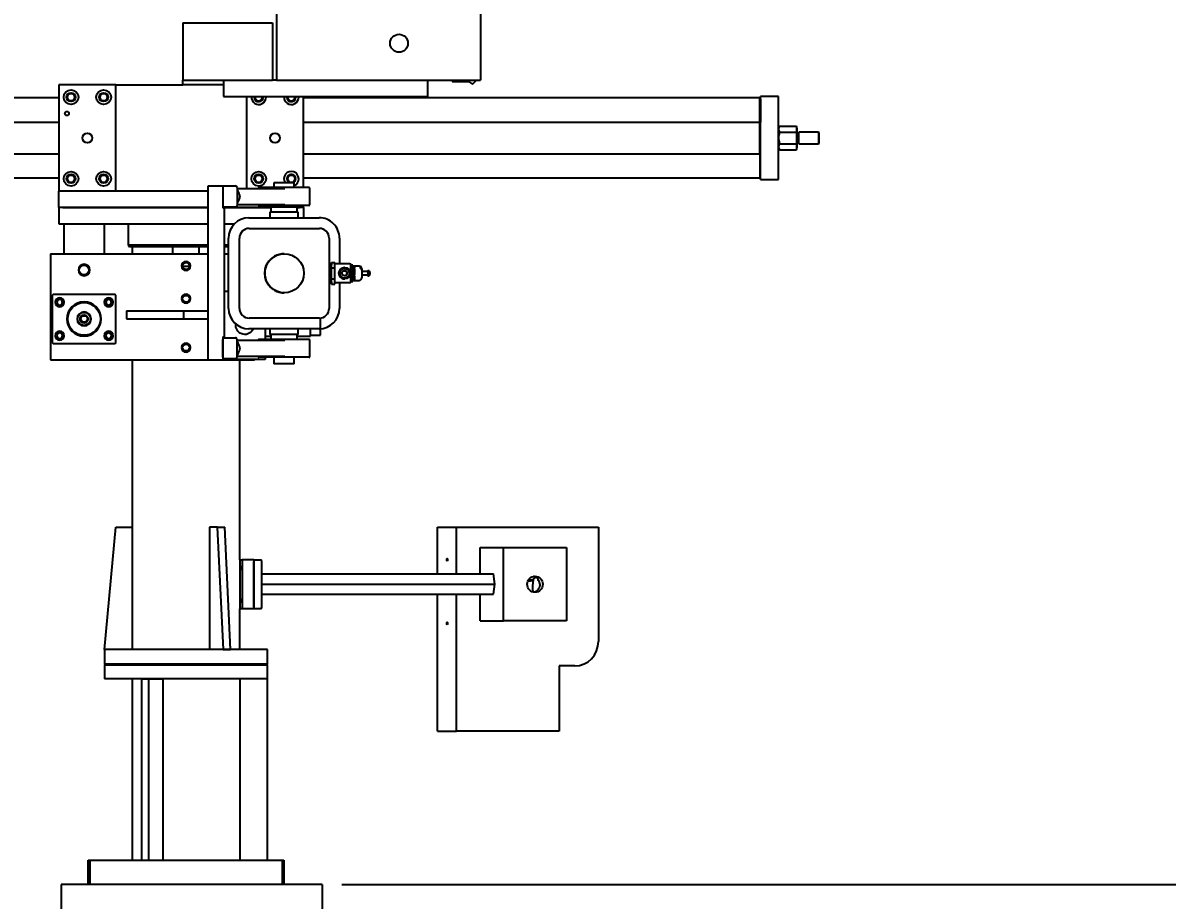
# Model space of a CAD drawing. Header units: millimetres. Extents: x 0 to 1189, y 0 to 841.
# Drawn here: x 416 to 509.5, y 638.4 to 710.1 of the extents above; entities that cross this region are included whole.
import ezdxf

# ---------------------------------------------------------------- set-up
doc = ezdxf.new("R2010")
doc.units = ezdxf.units.MM
doc.layers.add('1', color=7, linetype='CONTINUOUS', true_color=0xffffff)
doc.layers.add('205', color=7, linetype='CONTINUOUS', true_color=0xffffff)
doc.styles.add('iso-1', font='isocp.shx')
doc.dimstyles.get("Standard").update_dxf_attribs({"dimtxt": 0.18, "dimasz": 0.18, "dimexe": 0.18, "dimexo": 0.0625, "dimgap": 0.09, "dimtad": 0, "dimtih": 1, "dimtoh": 1, "dimdec": 4, "dimzin": 0, "dimdsep": 46, "dimtxsty": 'Standard', "dimcen": 0.09, "dimadec": 0, "dimazin": 0, "dimtfac": 1, "dimtdec": 4, "dimtofl": 0, "dimtmove": 0, "dimatfit": 3, "dimfxl": 1, "dimtolj": 1, "dimtzin": 0, "dimarcsym": 0})

# ---------------------------------------------------------------- blocks, each defined once
blk = doc.blocks.new('DimnDraft3D8')
at = {"layer": '1', "color": 27, "linetype": 'Continuous', "transparency": 16777216}
blk.add_line((390.781, 648.201), (390.781, 628.11), dxfattribs=at)
at = {"layer": '1', "color": 152, "linetype": 'Continuous', "transparency": 16777216}
for p, q in [((397.456, 639.451), (387.606, 639.451)), ((417.812, 637.034), (387.606, 637.034))]:
    blk.add_line(p, q, dxfattribs=at)
at = {"layer": '1', "color": 27, "linetype": 'Continuous', "transparency": 16777216}
for points in [[(390.781, 639.451), (390.221, 642.626), (391.34, 642.626), (390.781, 639.451)], [(390.781, 637.034), (391.34, 633.859), (390.221, 633.859), (390.781, 637.034)]]:
    blk.add_solid(points, dxfattribs=at)
at = {"layer": '1', "color": 23, "linetype": 'Continuous', "transparency": 16777216, "insert": (390.21, 628.985), "char_height": 3.5, "attachment_point": 7, "rotation": 90, "line_spacing_factor": 0.963855, "style": 'iso-1'}
blk.add_mtext('\\W01.000;36 ', dxfattribs=at)
blk = doc.blocks.new('DimnDraft3D11')
at = {"layer": '1', "color": 27, "linetype": 'Continuous', "transparency": 16777216}
blk.add_line((659.394, 648.451), (659.394, 621.477), dxfattribs=at)
at = {"layer": '1', "color": 152, "linetype": 'Continuous', "transparency": 16777216}
for p, q in [((442.031, 639.701), (662.569, 639.701)), ((431.364, 637.034), (662.569, 637.034))]:
    blk.add_line(p, q, dxfattribs=at)
at = {"layer": '1', "color": 27, "linetype": 'Continuous', "transparency": 16777216}
for points in [[(659.394, 639.701), (658.834, 642.876), (659.954, 642.876), (659.394, 639.701)], [(659.394, 637.034), (659.954, 633.859), (658.834, 633.859), (659.394, 637.034)]]:
    blk.add_solid(points, dxfattribs=at)
at = {"layer": '1', "color": 23, "linetype": 'Continuous', "transparency": 16777216, "insert": (658.823, 622.352), "char_height": 3.5, "attachment_point": 7, "rotation": 90, "line_spacing_factor": 0.963855, "style": 'iso-1'}
blk.add_mtext('\\W01.000;40 ', dxfattribs=at)
blk = doc.blocks.new('DimnDraft3D12')
at = {"layer": '1', "color": 152, "linetype": 'Continuous', "transparency": 16777216}
for p, q in [((403.261, 799.143), (691.927, 799.143)), ((596.889, 478.901), (691.927, 478.901))]:
    blk.add_line(p, q, dxfattribs=at)
at = {"layer": '1', "color": 27, "linetype": 'Continuous', "transparency": 16777216}
blk.add_line((688.752, 478.901), (688.752, 799.143), dxfattribs=at)
for points in [[(688.752, 799.143), (689.312, 795.968), (688.192, 795.968), (688.752, 799.143)], [(688.752, 478.901), (688.192, 482.076), (689.312, 482.076), (688.752, 478.901)]]:
    blk.add_solid(points, dxfattribs=at)
at = {"layer": '1', "color": 23, "linetype": 'Continuous', "transparency": 16777216, "insert": (688.181, 634.979), "char_height": 3.5, "attachment_point": 7, "rotation": 90, "line_spacing_factor": 0.963855, "style": 'iso-1'}
blk.add_mtext('\\W01.000;4804 ', dxfattribs=at)

msp = doc.modelspace()

# ---------------------------------------------------------------- linework, layer by layer
at = {"layer": '1', "color": 252, "linetype": 'Continuous'}
for p, q in [((440.443, 639.701), (419.11, 639.701)), ((419.11, 639.701), (419.11, 637.034)), ((440.443, 639.701), (440.443, 637.034))]:
    msp.add_line(p, q, dxfattribs=at)
at = {"layer": '205', "color": 252, "linetype": 'Continuous'}
for p, q in [((436.71, 722.084), (436.71, 705.418)), ((453.377, 722.084), (453.377, 705.418)), ((429.043, 710.084), (436.377, 710.084)), ((429.043, 710.084), (429.043, 705.418)), ((436.377, 710.084), (436.377, 705.418)), ((423.577, 705.018), (418.91, 705.018)), ((418.91, 705.018), (418.91, 696.351)), ((423.577, 696.351), (423.577, 705.018)), ((423.577, 705.018), (429.043, 705.018)), ((423.577, 696.351), (423.577, 705.018)), ((429.043, 705.018), (429.043, 705.418)), ((429.043, 705.418), (436.377, 705.418)), ((432.377, 705.018), (429.043, 705.018)), ((432.377, 705.418), (432.377, 704.951)), ((432.377, 704.951), (432.377, 704.084)), ((436.71, 705.418), (436.377, 705.418)), ((436.71, 705.418), (453.377, 705.418)), ((449.043, 705.418), (449.043, 704.951)), ((449.043, 705.018), (449.043, 704.951)), ((449.043, 704.951), (449.043, 704.084)), ((451.043, 705.418), (451.043, 705.284)), ((451.043, 705.284), (452.377, 705.284)), ((452.377, 705.284), (452.71, 705.084)), ((452.71, 705.084), (453.043, 705.418)), ((432.377, 704.084), (449.043, 704.084)), ((434.243, 704.084), (434.243, 696.568)), ((434.243, 704.084), (434.243, 696.568)), ((438.91, 696.634), (438.91, 704.084)), ((477.71, 704.084), (476.243, 704.084)), ((476.243, 697.284), (476.243, 704.084)), ((477.71, 697.284), (477.71, 704.084)), ((418.911, 703.951), (407.244, 703.951)), ((476.177, 703.951), (438.91, 703.951)), ((476.243, 703.884), (476.177, 703.951)), ((476.177, 701.977), (476.177, 703.951)), ((476.243, 703.884), (476.243, 701.963)), ((403.911, 701.977), (418.911, 701.977)), ((438.91, 701.977), (476.177, 701.977)), ((476.177, 699.391), (476.177, 701.977)), ((477.817, 701.646), (477.71, 701.504)), ((477.71, 700.868), (477.71, 701.584)), ((477.817, 701.646), (479.185, 701.646)), ((479.243, 701.444), (479.185, 701.646)), ((479.243, 700.684), (479.243, 701.444)), ((477.71, 699.784), (477.71, 700.868)), ((477.817, 701.165), (479.185, 701.165)), ((479.377, 701.084), (479.243, 701.084)), ((479.243, 699.924), (479.243, 700.684)), ((479.243, 700.284), (479.377, 700.284)), ((480.977, 701.151), (479.377, 701.151)), ((479.377, 700.218), (479.377, 701.151)), ((481.043, 701.084), (480.977, 701.151)), ((480.977, 701.151), (480.977, 701.132)), ((480.977, 701.132), (480.977, 700.218)), ((480.977, 700.218), (481.043, 700.284)), ((481.043, 701.068), (481.043, 701.084)), ((481.043, 700.284), (481.043, 701.068)), ((403.911, 699.391), (418.911, 699.391)), ((438.91, 699.391), (476.177, 699.391)), ((476.177, 699.391), (476.177, 697.418)), ((476.243, 697.484), (476.243, 699.405)), ((477.71, 699.865), (477.817, 699.722)), ((477.817, 700.203), (479.185, 700.203)), ((477.817, 699.722), (479.185, 699.722)), ((479.185, 699.722), (479.243, 699.924)), ((479.377, 700.218), (480.977, 700.218)), ((476.177, 697.418), (476.243, 697.484)), ((407.244, 697.418), (418.911, 697.418)), ((431.11, 696.768), (432.31, 696.768)), ((431.11, 682.568), (431.11, 696.768)), ((432.31, 696.768), (433.343, 696.768)), ((432.31, 696.768), (432.31, 694.968)), ((432.31, 696.634), (432.31, 695.168)), ((433.477, 696.634), (433.477, 695.168)), ((433.477, 696.568), (433.863, 696.568)), ((433.863, 696.568), (437.383, 696.568)), ((437.31, 696.634), (435.277, 696.634)), ((436.477, 697.034), (436.477, 696.634)), ((438.143, 697.034), (436.477, 697.034)), ((439.343, 696.634), (437.31, 696.634)), ((438.143, 696.634), (438.143, 697.034)), ((438.91, 697.418), (476.177, 697.418)), ((439.41, 695.234), (439.41, 696.568)), ((476.243, 697.284), (477.71, 697.284)), ((418.91, 695.018), (418.91, 696.351)), ((431.11, 696.351), (418.91, 696.351)), ((431.11, 695.018), (418.91, 695.018)), ((418.91, 695.018), (418.91, 693.684)), ((419.243, 695.018), (431.11, 695.018)), ((433.343, 695.034), (432.31, 695.034)), ((436.243, 695.018), (432.31, 695.018)), ((432.31, 695.018), (436.243, 695.018)), ((432.31, 694.968), (432.443, 694.968)), ((432.443, 684.434), (432.443, 694.968)), ((433.863, 695.234), (433.477, 695.234)), ((437.383, 695.234), (433.863, 695.234)), ((439.343, 695.168), (435.277, 695.168)), ((436.243, 695.034), (436.243, 694.634)), ((438.377, 695.034), (436.243, 695.034)), ((436.477, 695.168), (436.477, 695.034)), ((438.143, 695.034), (438.143, 695.168)), ((438.376, 695.018), (438.577, 695.018)), ((438.377, 694.634), (438.377, 695.034)), ((438.91, 695.018), (438.377, 695.018)), ((438.91, 695.018), (438.91, 695.168)), ((438.91, 695.018), (438.91, 694.168)), ((434.44, 694.168), (434.447, 694.168)), ((434.447, 694.168), (440.18, 694.168)), ((436.143, 694.634), (436.143, 694.168)), ((438.477, 694.634), (436.143, 694.634)), ((438.477, 694.168), (438.477, 694.634)), ((418.91, 693.684), (419.243, 693.684)), ((419.243, 693.684), (431.11, 693.684)), ((419.31, 693.684), (419.31, 691.234)), ((422.643, 691.234), (422.643, 693.684)), ((424.577, 693.684), (424.577, 691.957)), ((432.443, 693.684), (433.266, 693.684)), ((434.464, 693.301), (434.469, 693.301)), ((434.469, 693.301), (440.202, 693.301)), ((424.577, 691.957), (424.677, 691.784)), ((424.577, 691.957), (431.109, 691.957)), ((432.443, 691.957), (432.773, 691.957)), ((432.774, 686.768), (432.774, 692.501)), ((432.78, 686.768), (432.78, 692.501)), ((433.664, 686.768), (433.664, 692.501)), ((433.669, 686.768), (433.669, 692.501)), ((441.002, 692.501), (441.002, 686.768)), ((441.846, 692.501), (441.846, 690.401)), ((418.243, 691.234), (418.243, 682.568)), ((418.243, 691.234), (431.11, 691.234)), ((431.11, 691.784), (424.677, 691.784)), ((424.91, 691.784), (424.91, 691.234)), ((428.235, 691.234), (428.235, 691.784)), ((430.385, 691.234), (430.385, 691.784)), ((432.774, 691.784), (432.443, 691.784)), ((432.443, 691.234), (432.774, 691.234)), ((437.336, 691.234), (437.335, 691.234)), ((429.027, 690.218), (429.593, 690.218)), ((441.2, 690.334), (441.002, 690.334)), ((441.2, 690.519), (441.199, 690.334)), ((441.2, 690.519), (441.466, 690.519)), ((441.201, 690.076), (441.2, 690.519)), ((441.201, 690.076), (441.468, 690.076)), ((441.201, 689.191), (441.201, 690.076)), ((441.467, 690.298), (441.466, 690.519)), ((442.671, 690.401), (441.467, 690.401)), ((441.468, 690.076), (441.467, 690.298)), ((441.468, 689.634), (441.468, 690.076)), ((442.27, 690.101), (442.268, 690.101)), ((442.27, 690.034), (442.27, 690.034)), ((442.933, 690.301), (442.879, 690.301)), ((443.066, 690.134), (442.934, 690.134)), ((443.066, 690.216), (443.02, 690.216)), ((443.02, 690.211), (443.021, 690.134)), ((443.02, 690.134), (443.02, 690.179)), ((443.466, 690.216), (443.066, 690.216)), ((443.066, 690.211), (443.067, 690.083)), ((443.066, 690.134), (443.066, 690.179)), ((443.067, 689.987), (443.068, 689.538)), ((443.466, 690.211), (443.466, 690.216)), ((443.666, 690.008), (443.667, 689.901)), ((441.2, 688.749), (441.201, 689.191)), ((441.201, 689.191), (441.468, 689.191)), ((441.467, 688.97), (441.468, 689.191)), ((441.468, 689.191), (441.468, 689.634)), ((442.268, 689.168), (442.27, 689.168)), ((442.27, 689.234), (442.27, 689.234)), ((442.934, 689.134), (443.066, 689.134)), ((443.02, 689.058), (443.02, 689.134)), ((443.02, 689.053), (443.067, 689.053)), ((443.021, 689.134), (443.021, 689.09)), ((443.067, 689.058), (443.066, 689.134)), ((443.068, 689.41), (443.067, 689.09)), ((443.067, 689.053), (443.467, 689.053)), ((443.667, 689.901), (443.667, 689.527)), ((444.201, 689.768), (443.667, 689.768)), ((443.667, 689.527), (443.667, 689.261)), ((443.667, 689.501), (444.201, 689.501)), ((444.155, 689.461), (444.155, 689.461)), ((444.201, 689.461), (444.201, 689.461)), ((444.321, 689.778), (444.256, 689.833)), ((444.256, 689.436), (444.321, 689.491)), ((444.364, 689.701), (444.333, 689.701)), ((444.333, 689.568), (444.364, 689.568)), ((432.774, 688.134), (432.443, 688.134)), ((441.002, 688.934), (441.2, 688.934)), ((441.199, 688.934), (441.2, 688.749)), ((441.2, 688.749), (441.466, 688.749)), ((441.466, 688.749), (441.467, 688.97)), ((441.467, 688.868), (442.671, 688.868)), ((441.846, 688.868), (441.846, 686.768)), ((442.879, 688.968), (442.933, 688.968)), ((418.443, 687.901), (418.377, 687.834)), ((418.377, 687.834), (418.377, 683.968)), ((423.51, 687.901), (418.443, 687.901)), ((423.577, 687.834), (423.51, 687.901)), ((423.577, 683.968), (423.577, 687.834)), ((429.177, 687.818), (429.31, 687.818)), ((429.31, 687.818), (429.443, 687.818)), ((437.335, 688.034), (437.336, 688.034)), ((424.443, 686.568), (424.443, 685.901)), ((424.443, 686.568), (429.11, 686.568)), ((429.11, 686.568), (429.11, 685.901)), ((429.11, 686.568), (431.11, 686.568)), ((424.443, 685.901), (429.11, 685.901)), ((429.11, 685.901), (431.11, 685.901)), ((434.464, 685.968), (434.469, 685.968)), ((440.202, 685.968), (434.469, 685.968)), ((440.281, 684.568), (440.281, 685.978)), ((432.31, 684.434), (432.443, 684.434)), ((432.31, 684.434), (432.31, 682.568)), ((432.31, 684.368), (433.343, 684.368)), ((432.443, 684.368), (432.443, 684.434)), ((434.44, 685.101), (434.447, 685.101)), ((440.18, 685.101), (434.447, 685.101)), ((435.777, 685.101), (435.777, 684.234)), ((435.777, 684.501), (436.243, 684.501)), ((436.143, 685.101), (436.143, 684.634)), ((438.477, 684.634), (436.143, 684.634)), ((436.243, 684.634), (436.243, 684.234)), ((438.377, 684.234), (438.377, 684.634)), ((438.377, 684.501), (439.481, 684.501)), ((438.477, 684.634), (438.477, 685.101)), ((439.481, 684.501), (439.481, 685.101)), ((439.481, 684.568), (440.281, 684.568)), ((418.377, 683.968), (418.443, 683.901)), ((418.443, 683.901), (423.51, 683.901)), ((423.51, 683.901), (423.577, 683.968)), ((432.31, 682.768), (432.31, 684.234)), ((433.477, 682.768), (433.477, 684.234)), ((433.477, 684.168), (433.863, 684.168)), ((433.863, 684.168), (437.383, 684.168)), ((437.31, 684.234), (435.277, 684.234)), ((439.343, 684.234), (437.31, 684.234)), ((439.41, 682.834), (439.41, 684.168)), ((418.243, 682.568), (431.11, 682.568)), ((424.91, 682.567), (424.91, 668.901)), ((431.11, 682.568), (432.31, 682.568)), ((433.343, 682.634), (432.31, 682.634)), ((432.31, 682.568), (432.443, 682.568)), ((432.443, 682.568), (432.443, 682.634)), ((435.777, 682.601), (432.443, 682.601)), ((432.443, 682.568), (434.91, 682.568)), ((433.863, 682.834), (433.477, 682.834)), ((433.71, 666.234), (433.71, 682.568)), ((437.383, 682.834), (433.863, 682.834)), ((434.91, 682.601), (434.91, 682.568)), ((439.343, 682.768), (435.277, 682.768)), ((435.777, 682.768), (435.777, 682.601)), ((436.477, 682.768), (436.477, 682.234)), ((438.143, 682.234), (438.143, 682.768)), ((438.143, 682.234), (436.477, 682.234)), ((422.643, 658.901), (423.577, 668.901)), ((423.577, 668.901), (424.91, 668.901)), ((424.91, 668.901), (424.91, 658.901)), ((431.221, 668.901), (431.221, 658.901)), ((431.888, 668.901), (431.221, 668.901)), ((431.888, 668.901), (432.465, 668.901)), ((432.355, 658.901), (431.888, 668.901)), ((432.932, 658.901), (432.465, 668.901)), ((449.862, 665.083), (449.862, 668.901)), ((449.862, 668.901), (451.414, 668.901)), ((451.414, 668.901), (463.006, 668.901)), ((451.414, 665.083), (451.414, 668.901)), ((463.006, 668.901), (463.006, 659.568)), ((453.346, 665.083), (453.346, 667.234)), ((453.346, 667.234), (455.244, 667.234)), ((455.244, 667.234), (460.396, 667.234)), ((455.244, 661.234), (455.244, 667.234)), ((460.396, 667.234), (460.396, 661.234)), ((433.706, 666.234), (433.885, 666.234)), ((433.706, 666.234), (433.706, 665.793)), ((433.706, 665.793), (433.706, 665.342)), ((433.885, 666.234), (433.885, 662.234)), ((434.85, 666.234), (433.885, 666.234)), ((434.85, 666.234), (435.46, 666.234)), ((434.85, 666.234), (434.85, 662.234)), ((434.85, 662.368), (434.85, 666.101)), ((435.494, 662.368), (435.494, 666.101)), ((433.706, 665.342), (433.706, 663.126)), ((435.495, 665.083), (454.42, 665.083)), ((454.544, 664.25), (454.42, 665.083)), ((435.494, 664.25), (454.544, 664.25)), ((454.42, 663.417), (454.544, 664.25)), ((457.671, 664.568), (457.271, 664.568)), ((457.671, 664.568), (457.671, 664.657)), ((458.132, 664.516), (458.092, 664.516)), ((433.706, 663.126), (433.706, 662.675)), ((435.495, 663.417), (454.42, 663.417)), ((449.862, 652.234), (449.862, 663.416)), ((451.414, 652.234), (451.414, 663.416)), ((453.346, 661.234), (453.346, 663.417)), ((433.706, 662.675), (433.706, 662.234)), ((433.885, 662.234), (433.706, 662.234)), ((433.71, 658.968), (433.71, 662.234)), ((434.85, 662.234), (433.885, 662.234)), ((435.46, 662.234), (434.85, 662.234)), ((453.346, 661.234), (455.244, 661.234)), ((460.396, 661.234), (455.244, 661.234)), ((422.643, 658.901), (422.643, 657.701)), ((422.652, 658.901), (422.643, 658.901)), ((435.977, 658.901), (422.643, 658.901)), ((432.35, 658.901), (432.355, 658.901)), ((432.355, 658.901), (432.932, 658.901)), ((435.977, 657.701), (435.977, 658.901)), ((422.71, 657.701), (422.643, 657.634)), ((435.977, 657.701), (422.643, 657.701)), ((422.643, 657.634), (422.643, 656.501)), ((435.977, 657.634), (422.643, 657.634)), ((435.977, 657.634), (435.91, 657.701)), ((435.977, 656.501), (435.977, 657.634)), ((459.786, 657.568), (459.786, 652.234)), ((461.074, 657.568), (459.786, 657.568)), ((435.977, 656.501), (422.643, 656.501)), ((424.91, 656.501), (424.91, 641.701)), ((425.688, 641.701), (425.688, 656.501)), ((425.688, 656.501), (426.265, 656.501)), ((426.265, 656.501), (427.399, 656.501)), ((426.265, 641.701), (426.265, 656.501)), ((427.399, 656.501), (427.399, 641.701)), ((433.71, 656.501), (433.71, 641.701)), ((435.977, 656.501), (435.968, 656.501)), ((435.977, 641.701), (435.977, 656.501)), ((449.862, 652.234), (451.414, 652.234)), ((459.786, 652.234), (451.414, 652.234)), ((421.31, 639.701), (421.31, 641.701)), ((421.31, 641.701), (421.443, 641.701)), ((421.443, 641.701), (421.443, 639.701)), ((421.443, 641.701), (437.177, 641.701)), ((437.177, 639.701), (437.177, 641.701)), ((437.177, 641.701), (437.31, 641.701)), ((437.31, 641.701), (437.31, 639.701))]:
    msp.add_line(p, q, dxfattribs=at)
for centre, radius in [((446.71, 708.418), 0.733), ((419.91, 704.018), 0.6), ((419.91, 704.018), 0.367), ((419.91, 704.018), 0.293), ((422.577, 704.018), 0.6), ((422.577, 704.018), 0.367), ((422.577, 704.018), 0.293), ((419.577, 702.684), 0.167), ((421.243, 700.684), 0.4), ((436.577, 700.684), 0.4), ((419.91, 697.351), 0.6), ((419.91, 697.351), 0.367), ((419.91, 697.351), 0.293), ((422.577, 697.351), 0.6), ((422.577, 697.351), 0.367), ((422.577, 697.351), 0.293), ((435.243, 697.351), 0.6), ((435.243, 697.351), 0.367), ((435.243, 697.351), 0.293), ((437.91, 697.351), 0.293), ((420.977, 689.901), 0.4), ((429.31, 690.234), 0.283), ((418.977, 687.268), 0.3), ((420.977, 685.901), 1.333), ((422.977, 687.268), 0.3), ((429.31, 687.568), 0.283), ((420.977, 685.901), 0.533), ((420.977, 685.901), 0.333), ((420.977, 685.901), 0.267), ((418.977, 684.534), 0.3), ((422.977, 684.534), 0.3), ((429.31, 683.568), 0.283)]:
    msp.add_circle(centre, radius, dxfattribs=at)
at = {"layer": '205', "color": 252, "linetype": 'Continuous', "extrusion": (0, 0, -1)}
for centre, radius in [((-420.977, 689.901), 0.467), ((-429.31, 690.234), 0.367), ((-418.977, 687.268), 0.367), ((-418.977, 687.268), 0.227), ((-420.977, 685.901), 1.4), ((-422.977, 687.268), 0.367), ((-422.977, 687.268), 0.227), ((-429.31, 687.568), 0.367), ((-420.977, 685.901), 0.573), ((-418.977, 684.534), 0.367), ((-418.977, 684.534), 0.227), ((-422.977, 684.534), 0.367), ((-422.977, 684.534), 0.227), ((-429.31, 683.568), 0.367)]:
    msp.add_circle(centre, radius, dxfattribs=at)
at = {"layer": '205', "color": 252, "linetype": 'Continuous'}
for centre, radius, start, end in [((435.243, 704.018), 0.6, 173.62122, 0), ((435.243, 704.018), 0.367, 169.52633, 0), ((435.243, 704.018), 0.293, 166.86563, 0), ((435.243, 704.018), 0.293, 0, 13.13434), ((435.243, 704.018), 0.367, 0, 10.47372), ((435.243, 704.018), 0.6, 0, 6.37874), ((437.91, 704.018), 0.6, 173.62122, 0), ((437.91, 704.018), 0.367, 169.52633, 0), ((437.91, 704.018), 0.293, 166.86563, 0), ((437.91, 704.018), 0.293, 0, 13.13434), ((437.91, 704.018), 0.367, 0, 10.47372), ((437.91, 704.018), 0.6, 0, 6.37874), ((437.91, 697.351), 0.6, 0, 211.86003), ((437.91, 697.351), 0.367, 0, 239.7319), ((433.343, 696.634), 0.133, 360, 90), ((433.343, 696.634), 0.133, 30, 90), ((435.277, 696.568), 0.0667, 90, 180), ((437.91, 697.351), 0.367, 300.26806, 0), ((437.91, 697.351), 0.6, 292.88248, 0), ((439.343, 696.568), 0.0667, 0, 90), ((433.343, 695.168), 0.133, 270, 360), ((433.343, 695.168), 0.133, 270, 330), ((435.277, 695.234), 0.0667, 180, 270), ((439.343, 695.234), 0.0667, 270, 0), ((433.343, 684.234), 0.133, 30, 90), ((433.343, 684.234), 0.133, 360, 90), ((435.277, 684.168), 0.0667, 90, 180), ((439.343, 684.168), 0.0667, 0, 90), ((433.343, 682.768), 0.133, 270, 360), ((433.343, 682.768), 0.133, 270, 330), ((435.277, 682.834), 0.0667, 180, 270), ((439.343, 682.834), 0.0667, 270, 0)]:
    msp.add_arc(centre, radius, start, end, dxfattribs=at)
at = {"layer": '205', "color": 252, "linetype": 'Continuous', "extrusion": (0, 0, -1)}
for centre, radius, start, end in [((-434.11, 685.368), 0.733, 0, 8.62312), ((-434.11, 685.368), 0.733, 200.53691, 0), ((-433.777, 658.968), 0.0667, 270, 0)]:
    msp.add_arc(centre, radius, start, end, dxfattribs=at)
at = {"layer": '205', "color": 252, "linetype": 'Continuous'}
for centre, major_axis, ratio, start_param, end_param in [((434.44, 692.501), (0, -1.667), 0.999998, 3.141593, 4.712389), ((434.447, 692.501), (0, -1.667), 0.999998, 3.141593, 4.712389), ((440.18, 692.501), (0, -1.667), 0.999998, 1.570796, 3.141593), ((434.464, 692.501), (0, -0.8), 0.999998, 3.141593, 4.712389), ((434.469, 692.501), (0, -0.8), 0.999998, 3.141593, 4.712389), ((440.202, 692.501), (0, -0.8), 0.999998, 1.570796, 3.141593), ((437.335, 689.634), (0, 1.6), 0.999998, 0, 3.141593), ((441.2, 689.634), (0, 0.7), 0.002102, 3.141461, 6.283185), ((442.268, 689.634), (0, 0.467), 0.999998, 0, 3.141593), ((442.27, 689.634), (0, 0.4), 0.999998, 6.266273, 8.50024), ((442.775, 689.634), (0, -0.717), 0.002102, 0, 6.282974), ((442.879, 689.634), (0, 0.667), 0.002102, 3.140313, 6.283185), ((442.933, 689.634), (0, 0.667), 0.002102, 3.141665, 6.283185), ((443.02, 690.083), (0, -0.133), 0.002102, 2.860672, 3.90787), ((443.066, 690.083), (0, -0.133), 0.002102, 2.860672, 3.90787), ((443.066, 689.634), (0, 0.5), 0.002102, 3.141192, 6.283185), ((443.067, 689.954), (0, -0.133), 0.002102, 1.813474, 2.860672), ((443.466, 690.008), (0.001, 0.203), 0.986039, 4.719194, 6.289991), ((443.467, 689.901), (0.2, 0.001), 0.907443, 6.277683, 7.848479), ((442.27, 689.634), (0, 0.4), 0.999998, 2.217055, 3.158059), ((442.265, 689.634), (0, 0.21), 0.999998, 4.712388, 6.283185), ((442.265, 689.634), (0, 0.21), 0.999998, 3.141591, 4.712388), ((443.02, 689.186), (0, -0.133), 0.002102, 6.002265, 7.049462), ((443.067, 689.186), (0, -0.133), 0.002102, 6.002265, 7.049462), ((443.067, 689.506), (0, -0.133), 0.002102, 0.766277, 1.813474), ((443.467, 689.261), (0.001, 0.203), 0.986039, 3.148398, 4.719194), ((444.155, 689.634), (0, -0.173), 0.002102, 2.449168, 3.141666), ((444.155, 689.634), (0, -0.173), 0.002102, 0, 0.692325), ((444.201, 689.634), (0, -0.173), 0.002102, 1.570797, 3.141666), ((444.201, 689.634), (0, -0.133), 0.002102, 1.570798, 3.140961), ((444.201, 689.634), (0, -0.173), 0.002102, 0, 1.570796), ((444.201, 689.634), (0, -0.133), 0.002102, 0, 1.570793), ((444.364, 689.634), (0, -0.0667), 0.002102, 1.570798, 3.144043), ((444.364, 689.634), (0, -0.0667), 0.002102, 0, 1.570801), ((434.44, 686.768), (0, -1.667), 0.999998, 4.712389, 6.283185), ((434.447, 686.768), (0, -1.667), 0.999998, 4.712389, 6.283185), ((434.464, 686.768), (0, -0.8), 0.999998, 4.712389, 6.283185), ((434.469, 686.768), (0, -0.8), 0.999998, 4.712389, 6.283185), ((440.18, 686.768), (0, -1.667), 0.999998, 0, 1.570796), ((440.202, 686.768), (0, -0.8), 0.999998, 0, 1.570796), ((433.712, 665.568), (0, 0.227), 0.258819, 3.045065, 6.379713), ((435.46, 666.101), (0, 0.133), 0.258819, 4.712389, 6.283185), ((457.946, 663.901), (0, 1.256), 0.258819, 1.011495, 1.812079), ((457.586, 664.234), (0, 0.595), 0.965926, 5.206414, 5.249806), ((457.586, 664.234), (0, 0.632), 0.965926, 5.17533, 5.233015), ((433.712, 662.901), (0, 0.227), 0.258819, 3.045065, 6.379713), ((435.46, 662.368), (0, 0.133), 0.258819, 3.141593, 4.712389), ((461.074, 659.568), (0, 2), 0.965926, 3.141593, 4.712389)]:
    msp.add_ellipse(centre, major_axis=major_axis, ratio=ratio, start_param=start_param, end_param=end_param, dxfattribs=at)
for centre, major_axis, ratio in [((437.336, 689.634), (0, 1.6), 0.999998), ((442.27, 689.634), (0, -0.467), 0.999998), ((442.27, 689.634), (0, 0.433), 0.999998), ((442.27, 689.634), (0, 0.4), 0.999998), ((442.27, 689.634), (0, 0.21), 0.999998), ((450.638, 666.234), (0, -0.113), 0.258819), ((457.82, 664.234), (0, 0.659), 0.965926), ((450.638, 661.034), (0, -0.113), 0.258819)]:
    msp.add_ellipse(centre, major_axis=major_axis, ratio=ratio, dxfattribs=at)
for points, degree in [([(476.177, 701.977), (476.199, 701.972), (476.221, 701.968), (476.243, 701.963)], 3), ([(476.177, 699.391), (476.199, 699.396), (476.221, 699.401), (476.243, 699.405)], 3), ([(444.329, 689.768), (444.327, 689.774), (444.321, 689.777)], 2), ([(442.821, 688.952), (442.848, 688.969), (442.879, 688.965)], 2), ([(457.671, 664.657), (457.741, 664.715), (457.809, 664.771), (457.876, 664.824)], 3), ([(458.08, 664.539), (458.092, 664.542), (458.104, 664.545), (458.116, 664.549)], 3), ([(458.08, 664.534), (458.08, 664.536), (458.08, 664.537), (458.08, 664.539)], 3), ([(458.092, 664.516), (458.088, 664.522), (458.084, 664.528), (458.08, 664.534)], 3), ([(458.116, 664.549), (458.116, 664.555), (458.116, 664.561), (458.116, 664.568)], 3)]:
    msp.add_open_spline(points, degree=degree, dxfattribs=at)
for points, knots in [([(477.817, 701.646), (477.788, 701.608), (477.764, 701.568), (477.738, 701.508), (477.732, 701.488), (477.725, 701.457), (477.723, 701.447), (477.721, 701.426), (477.72, 701.416), (477.72, 701.364), (477.73, 701.324), (477.755, 701.264), (477.765, 701.244), (477.789, 701.204), (477.802, 701.185), (477.817, 701.165)], [0, 0, 0, 0, 0.25, 0.25, 0.375, 0.375, 0.4375, 0.4375, 0.5, 0.5, 0.75, 0.75, 0.875, 0.875, 1, 1, 1, 1]), ([(479.185, 701.165), (479.196, 701.205), (479.206, 701.246), (479.219, 701.326), (479.225, 701.406), (479.219, 701.486), (479.206, 701.566), (479.196, 701.606), (479.185, 701.646)], [0, 0, 0, 0, 0.25, 0.25, 0.5, 0.75, 0.75, 1, 1, 1, 1]), ([(477.817, 701.165), (477.802, 701.127), (477.789, 701.088), (477.765, 701.009), (477.755, 700.969), (477.73, 700.848), (477.72, 700.767), (477.72, 700.665), (477.721, 700.644), (477.723, 700.603), (477.725, 700.582), (477.731, 700.52), (477.738, 700.48), (477.764, 700.359), (477.788, 700.281), (477.817, 700.203)], [0, 0, 0, 0, 0.125, 0.125, 0.25, 0.25, 0.5, 0.5, 0.5625, 0.5625, 0.625, 0.625, 0.75, 0.75, 1, 1, 1, 1]), ([(479.185, 700.203), (479.196, 700.283), (479.206, 700.363), (479.219, 700.523), (479.222, 700.603), (479.222, 700.763), (479.219, 700.844), (479.206, 701.005), (479.196, 701.085), (479.185, 701.165)], [0, 0, 0, 0, 0.25, 0.25, 0.5, 0.5, 0.75, 0.75, 1, 1, 1, 1]), ([(477.817, 700.203), (477.788, 700.164), (477.764, 700.125), (477.738, 700.065), (477.732, 700.045), (477.725, 700.014), (477.723, 700.004), (477.721, 699.983), (477.72, 699.973), (477.72, 699.921), (477.73, 699.88), (477.755, 699.82), (477.765, 699.8), (477.789, 699.761), (477.802, 699.741), (477.817, 699.722)], [0, 0, 0, 0, 0.25, 0.25, 0.375, 0.375, 0.4375, 0.4375, 0.5, 0.5, 0.75, 0.75, 0.875, 0.875, 1, 1, 1, 1]), ([(479.185, 699.722), (479.196, 699.762), (479.206, 699.802), (479.219, 699.882), (479.225, 699.963), (479.219, 700.043), (479.206, 700.123), (479.196, 700.163), (479.185, 700.203)], [0, 0, 0, 0, 0.25, 0.25, 0.5, 0.75, 0.75, 1, 1, 1, 1]), ([(433.477, 696.529), (433.477, 696.512), (433.48, 696.493), (433.49, 696.452), (433.498, 696.43), (433.516, 696.384), (433.526, 696.36), (433.549, 696.31), (433.561, 696.285), (433.587, 696.232), (433.6, 696.205), (433.626, 696.148), (433.639, 696.119), (433.656, 696.075), (433.662, 696.06), (433.672, 696.029), (433.677, 696.013), (433.688, 695.965), (433.692, 695.932), (433.692, 695.866), (433.687, 695.833), (433.672, 695.77), (433.661, 695.739), (433.638, 695.68), (433.625, 695.651), (433.6, 695.596), (433.586, 695.569), (433.561, 695.516), (433.548, 695.49), (433.526, 695.441), (433.515, 695.417), (433.498, 695.371), (433.49, 695.349), (433.48, 695.309), (433.477, 695.29), (433.477, 695.273)], [0, 0, 0, 0, 0.0625, 0.0625, 0.125, 0.125, 0.1875, 0.1875, 0.25, 0.25, 0.3125, 0.3125, 0.375, 0.375, 0.40625, 0.40625, 0.4375, 0.4375, 0.5, 0.5, 0.5625, 0.5625, 0.625, 0.625, 0.6875, 0.6875, 0.75, 0.75, 0.8125, 0.8125, 0.875, 0.875, 0.9375, 0.9375, 1, 1, 1, 1]), ([(442.777, 690.345), (442.772, 690.353), (442.757, 690.372), (442.72, 690.394), (442.689, 690.401), (442.671, 690.401)], [0, 0, 0, 0, 0.228697, 0.578015, 1, 1, 1, 1]), ([(442.879, 690.301), (442.862, 690.301), (442.834, 690.306), (442.799, 690.325), (442.784, 690.34), (442.779, 690.347)], [0, 0, 0, 0, 0.427564, 0.774727, 1, 1, 1, 1]), ([(444.21, 689.832), (444.209, 689.833), (444.206, 689.837), (444.197, 689.84), (444.185, 689.841), (444.174, 689.838), (444.166, 689.833), (444.161, 689.827), (444.158, 689.821), (444.156, 689.816), (444.156, 689.812), (444.155, 689.81), (444.155, 689.81), (444.155, 689.809), (444.155, 689.807), (444.155, 689.804), (444.155, 689.792), (444.155, 689.775), (444.155, 689.77)], [0, 0, 0, 0, 0.024108, 0.085977, 0.150606, 0.212401, 0.261869, 0.303535, 0.338483, 0.366567, 0.386375, 0.396707, 0.404975, 0.416575, 0.439845, 0.517795, 0.868651, 1, 1, 1, 1]), ([(444.155, 689.501), (444.155, 689.487), (444.155, 689.471), (444.155, 689.462), (444.155, 689.461), (444.155, 689.459), (444.155, 689.458), (444.156, 689.455), (444.157, 689.449), (444.162, 689.441), (444.169, 689.433), (444.18, 689.428), (444.192, 689.427), (444.203, 689.43), (444.209, 689.434), (444.211, 689.437), (444.212, 689.437)], [0, 0, 0, 0, 0.335023, 0.507979, 0.58146, 0.599287, 0.609048, 0.620497, 0.651553, 0.706383, 0.76116, 0.821107, 0.884054, 0.94492, 0.993498, 1, 1, 1, 1]), ([(444.257, 689.832), (444.256, 689.833), (444.252, 689.837), (444.243, 689.84), (444.231, 689.841), (444.22, 689.838), (444.212, 689.833), (444.207, 689.827), (444.204, 689.821), (444.202, 689.816), (444.202, 689.812), (444.202, 689.81), (444.202, 689.81), (444.201, 689.809), (444.201, 689.807), (444.201, 689.804), (444.201, 689.792), (444.201, 689.775), (444.201, 689.77)], [0, 0, 0, 0, 0.024108, 0.085977, 0.150606, 0.212401, 0.261869, 0.303535, 0.338483, 0.366567, 0.386375, 0.396707, 0.404975, 0.416575, 0.439845, 0.517795, 0.868651, 1, 1, 1, 1]), ([(444.201, 689.501), (444.201, 689.487), (444.201, 689.471), (444.201, 689.462), (444.201, 689.461), (444.202, 689.459), (444.202, 689.458), (444.202, 689.455), (444.203, 689.449), (444.208, 689.441), (444.216, 689.433), (444.226, 689.428), (444.238, 689.427), (444.249, 689.43), (444.255, 689.434), (444.258, 689.437), (444.258, 689.437)], [0, 0, 0, 0, 0.335023, 0.507979, 0.58146, 0.599287, 0.609048, 0.620497, 0.651553, 0.706383, 0.76116, 0.821107, 0.884054, 0.94492, 0.993498, 1, 1, 1, 1]), ([(444.322, 689.492), (444.323, 689.492), (444.325, 689.495), (444.329, 689.499), (444.331, 689.505), (444.332, 689.509), (444.333, 689.512), (444.333, 689.514), (444.333, 689.515), (444.333, 689.515), (444.333, 689.517), (444.333, 689.52), (444.333, 689.535), (444.333, 689.564), (444.333, 689.587), (444.333, 689.597)], [0, 0, 0, 0, 0.018065, 0.061442, 0.097472, 0.125795, 0.14467, 0.153761, 0.161431, 0.172759, 0.196813, 0.291133, 0.559777, 0.829298, 1, 1, 1, 1]), ([(444.333, 689.753), (444.333, 689.753), (444.333, 689.753), (444.333, 689.754), (444.333, 689.756), (444.332, 689.76), (444.331, 689.764), (444.329, 689.767), (444.329, 689.768)], [0, 0, 0, 0, 0.098634, 0.285886, 0.359957, 0.474402, 0.945095, 1, 1, 1, 1]), ([(444.333, 689.597), (444.333, 689.602), (444.333, 689.62), (444.333, 689.657), (444.333, 689.699), (444.333, 689.732), (444.333, 689.747), (444.333, 689.751), (444.333, 689.752), (444.333, 689.753)], [0, 0, 0, 0, 0.073531, 0.281936, 0.490269, 0.698694, 0.90763, 0.975351, 1, 1, 1, 1]), ([(442.671, 688.869), (442.683, 688.869), (442.708, 688.87), (442.743, 688.887), (442.77, 688.91), (442.787, 688.934), (442.797, 688.955), (442.801, 688.971), (442.802, 688.979), (442.802, 688.98)], [0, 0, 0, 0, 0.184839, 0.407095, 0.589396, 0.743583, 0.871373, 0.970986, 1, 1, 1, 1]), ([(433.477, 684.129), (433.477, 684.112), (433.48, 684.093), (433.487, 684.062), (433.491, 684.052), (433.498, 684.03), (433.502, 684.019), (433.525, 683.961), (433.548, 683.912), (433.587, 683.832), (433.6, 683.805), (433.626, 683.749), (433.639, 683.721), (433.662, 683.661), (433.672, 683.63), (433.684, 683.583), (433.687, 683.566), (433.691, 683.534), (433.692, 683.517), (433.692, 683.467), (433.687, 683.435), (433.676, 683.387), (433.672, 683.372), (433.661, 683.341), (433.656, 683.326), (433.639, 683.281), (433.626, 683.252), (433.6, 683.196), (433.587, 683.169), (433.548, 683.09), (433.525, 683.04), (433.498, 682.971), (433.49, 682.95), (433.482, 682.919), (433.48, 682.909), (433.477, 682.89), (433.477, 682.881), (433.477, 682.873)], [0, 0, 0, 0, 0.0625, 0.0625, 0.09375, 0.09375, 0.125, 0.125, 0.25, 0.25, 0.3125, 0.3125, 0.375, 0.375, 0.4375, 0.4375, 0.46875, 0.46875, 0.5, 0.5, 0.5625, 0.5625, 0.59375, 0.59375, 0.625, 0.625, 0.6875, 0.6875, 0.75, 0.75, 0.875, 0.875, 0.9375, 0.9375, 0.96875, 0.96875, 1, 1, 1, 1]), ([(458.116, 664.568), (458.093, 664.613), (458.065, 664.654), (458.015, 664.71), (457.997, 664.728), (457.96, 664.76), (457.94, 664.774), (457.899, 664.801), (457.877, 664.813), (457.831, 664.834), (457.807, 664.842), (457.758, 664.856), (457.733, 664.862), (457.7, 664.866), (457.692, 664.867), (457.685, 664.868)], [0, 0, 0, 0, 0.27432, 0.27432, 0.41148, 0.41148, 0.54864, 0.54864, 0.6858, 0.6858, 0.82296, 0.82296, 0.96012, 0.96012, 1, 1, 1, 1]), ([(457.251, 664.494), (457.281, 664.497), (457.312, 664.501), (457.452, 664.52), (457.561, 664.541), (457.671, 664.568)], [0, 0, 0, 0, 0.218674, 0.218674, 1, 1, 1, 1]), ([(457.636, 663.599), (457.656, 663.599), (457.677, 663.601), (457.724, 663.607), (457.75, 663.612), (457.829, 663.634), (457.879, 663.654), (457.95, 663.695), (457.973, 663.71), (458.017, 663.743), (458.037, 663.76), (458.076, 663.799), (458.094, 663.819), (458.128, 663.863), (458.143, 663.885), (458.17, 663.932), (458.182, 663.957), (458.202, 664.007), (458.21, 664.033), (458.229, 664.112), (458.234, 664.166), (458.228, 664.273), (458.218, 664.325), (458.192, 664.4), (458.182, 664.424), (458.159, 664.472), (458.146, 664.494), (458.132, 664.516)], [0, 0, 0, 0, 0.048676, 0.048676, 0.112098, 0.112098, 0.238941, 0.238941, 0.302363, 0.302363, 0.365784, 0.365784, 0.429206, 0.429206, 0.492627, 0.492627, 0.556049, 0.556049, 0.619471, 0.619471, 0.746314, 0.746314, 0.873157, 0.873157, 0.936578, 0.936578, 1, 1, 1, 1])]:
    msp.add_open_spline(points, degree=3, knots=knots, dxfattribs=at)

# ---------------------------------------------------------------- dimensions: what is measured, and where the dimension line sits
at = {"layer": '1', "color": 27, "linetype": 'Continuous', "lineweight": -3}
for base, p1, p2, text, override, picture, middle in [((688.752, 799.143), (596.889, 478.901), (403.261, 799.143), '\\C23;4804', {"dimtxt": 3.5, "dimasz": 3.175, "dimexe": 3.175, "dimexo": 1.5875, "dimgap": 1.75, "dimtad": 1, "dimtih": 0, "dimtoh": 0, "dimdec": 0, "dimzin": 8, "dimtxsty": 'iso-1', "dimsah": 1, "dimclrd": 27, "dimclre": 152, "dimclrt": 23, "dimtm": -0.005, "dimtdec": 3, "dimtofl": 1, "dimtmove": 0}, 'DimnDraft3D12', (688.752, 639.022)), ((390.781, 639.451), (417.812, 637.034), (397.456, 639.451), '\\C23;36', {"dimtxt": 3.5, "dimasz": 3.175, "dimexe": 3.175, "dimexo": 1.5875, "dimgap": 1.75, "dimtad": 1, "dimtih": 0, "dimtoh": 0, "dimdec": 0, "dimzin": 8, "dimtxsty": 'iso-1', "dimsah": 1, "dimclrd": 27, "dimclre": 152, "dimclrt": 23, "dimtm": -0.005, "dimtdec": 3, "dimtofl": 1, "dimtmove": 0}, 'DimnDraft3D8', (390.781, 630.13)), ((659.394, 639.701), (431.364, 637.034), (442.031, 639.701), '\\C23;40', {"dimtxt": 3.5, "dimasz": 3.175, "dimexe": 3.175, "dimexo": 1.5875, "dimgap": 1.75, "dimtad": 1, "dimtih": 0, "dimtoh": 0, "dimdec": 2, "dimzin": 8, "dimtxsty": 'iso-1', "dimsah": 1, "dimclrd": 27, "dimclre": 152, "dimclrt": 23, "dimtm": -0.005, "dimtdec": 3, "dimtofl": 1, "dimtmove": 0}, 'DimnDraft3D11', (659.394, 623.699))]:
    dim = msp.add_linear_dim(base=base, p1=p1, p2=p2, angle=90, text=text, dimstyle='Standard', override=override, dxfattribs=at)
    dim.commit()
    dim.dimension.update_dxf_attribs({"geometry": picture, "text_midpoint": middle, "dimtype": 160})

doc.saveas('drawing.dxf')
